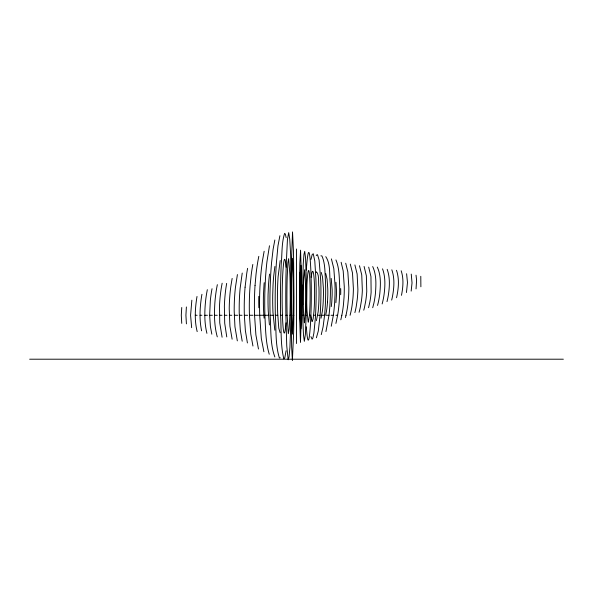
<?xml version="1.0" encoding="UTF-8"?>
<svg xmlns="http://www.w3.org/2000/svg" width="593" height="593" viewBox="0 0 593 593"><rect width="100%" height="100%" fill="white"/><g stroke="black" fill="none" stroke-linecap="round" stroke-linejoin="round"><path stroke-width="0.89" d="M206.913 333.333C204.207 322.466 204.496 311.095 205.689 300.036A76.705 41.844 -90 0 1 207.328 289.695M301.007 298.546L300.985 302.652A28.887 0.927 -90 0 1 300.947 306.566M201.613 330.812C199.241 319.686 199.834 308.145 201.487 296.96A76.779 43.926 90 0 1 201.939 294.298M197.18 331.628C194.289 320.138 195.09 308.049 197.009 296.47M299.761 273.002L299.687 278.821A54.934 1.764 -90 0 0 299.613 289.732L299.598 297.278A52.421 1.683 -90 0 0 299.724 315.261M301.251 315.268L300.97 328.707M291.185 315.268L289.925 347.335L289.065 356.816L288.176 359.758L286.745 345.927L285.878 315.268L287.123 315.268L288.331 333.689L289.176 328.804L289.888 315.268L291.808 315.268L292.453 334.17L293.209 315.268L293.861 315.268L293.809 319.909A81.337 2.609 -90 0 1 293.617 332.992L292.401 360.574L291.645 346.816L291.185 315.268A84.495 2.706 -90 0 1 291.119 294.395L291.163 282.446A85.184 2.728 -90 0 1 291.319 265.508L292.534 231.915L293.528 252.781L293.958 297.234A70.737 2.268 -90 0 1 293.861 315.261M305.195 315.268L305.351 311.34A35.721 2.29 90 0 0 305.595 299.665L305.61 292.208A35.187 2.253 -90 0 0 305.521 285.048L304.609 269.733L303.646 278.918A32.422 2.075 -90 0 0 303.416 285.226L303.312 303.105A33.349 2.135 90 0 0 303.527 312L304.342 322.718A9.481 0.608 -90 0 0 304.498 322.755L305.195 315.268L306.166 315.268L305.388 334.237L304.342 341.309L303.49 335.008L302.726 317.885L302.66 315.268L303.66 315.268M327.521 301.919L327.803 295.24A31.614 7.034 -90 0 0 327.766 288.695L327.084 279.214L325.772 273.536M306.284 270.163C309.109 231.655 310.88 266.087 311.125 278.643A58.27 5.596 90 0 1 311.303 290.57L311.288 298.79A58.218 5.589 -90 0 1 310.888 315.261M309.442 315.268L309.687 311.503A34.891 3.35 -90 0 0 310.08 300.154L310.124 292.868A34.379 3.299 -90 0 0 310.013 285.826C309.954 280.637 308.975 258.578 307.293 278.932A31.674 3.039 -90 0 0 306.937 284.974L306.737 302.801A32.659 3.135 90 0 0 306.996 310.747L308.182 322.051A9.258 0.889 -90 0 0 308.404 322.155L309.442 315.268L310.888 315.268C310.68 323.281 308.575 359.299 306.336 326.78M255.042 285.507L255.961 274.937A79.262 20.103 -90 0 1 257.992 260.594L258.8 256.354M420.882 286.79L420.785 276.301M186.38 306.966L185.92 315.268L186.41 323.867M286.034 322.792C283.906 346.92 282.594 321.984 282.438 315.268L280.6 315.268C281.43 329.752 280.385 344.741 283.839 358.876L284.84 357.646L286.071 350.774M245.079 287.182L246.784 273.114A77.846 24.528 -90 0 1 247.615 268.34M181.754 307.485L181.295 315.268L181.747 323.363M310.999 316.506L311.962 321.391A9.043 1.156 -90 0 0 312.252 321.554L313.156 318.693L313.956 311.659A34.105 4.359 -90 0 0 314.52 300.629L314.601 293.498A33.616 4.299 -90 0 0 314.49 286.582C314.549 283.313 313.393 260.675 311.162 277.294M335.905 302.712L336.379 296.292A30.577 8.702 -90 0 0 336.446 289.962L335.979 282.283M269.556 274.092L269.326 275.871A47.699 9.117 90 0 0 268.518 284.788L268.08 294.358A48.389 9.251 -90 0 0 268.251 311.08L269.43 324.934M416.041 288.895L416.59 280.207L416.027 275.196M316.403 320.65L318.152 311.807A33.356 5.322 -90 0 0 318.901 301.074L319.041 294.098A32.889 5.248 -90 0 0 318.945 287.316C318.159 282.579 319.545 275.219 316.529 271.816L316.254 272.209M274.893 266.465L273.677 276.249A48.196 7.694 90 0 0 273.039 285.396L272.728 294.995A48.796 7.791 -90 0 0 272.98 312.578L274.818 330.197M191.85 300.199L190.59 315.268L191.65 327.692M406.464 292.527L407.48 282.564L406.605 273.729M226.659 283.372L225.948 287.857A77.587 33.66 90 0 0 224.369 306.27L224.71 323.229L226.763 336.935M242.226 273.054L240.135 288.265A78.535 27.122 -90 0 0 239.238 313.252L240.298 329.997L242.203 341.212M411.171 291.096L412.031 282.92L411.253 274.107M321.05 318.204L322.399 311.029A32.793 6.271 90 0 0 323.237 301.503L323.444 294.677A32.222 6.16 -90 0 0 323.37 288.013L322.518 276.946L321.243 272.439M311.014 259.386L312.126 254.708L313.223 253.7L314.794 260.905L315.958 279.926A56.972 7.286 -90 0 1 316.151 291.637L316.091 299.665A56.869 7.272 90 0 1 315.528 315.261M401.476 295.329C403.099 287.279 403.833 278.68 401.179 270.764M222.145 283.209L221.448 287.049A77.12 35.669 -90 0 0 219.506 306.003L219.751 322.874L222.101 337.232M232.145 278.428L230.818 286.478A77.676 31.444 90 0 0 229.232 308.745L229.928 326.239L232.122 339.189M217.349 284.662L217.031 286.241A76.979 37.774 90 0 0 214.836 303.305C214.169 314.512 214.229 325.987 217.283 336.876M269.467 245.769L266.939 261.765A80.848 15.455 -90 0 0 265.56 276.887L264.989 287.887A81.13 15.507 -90 0 0 264.901 315.261M237.415 274.559L235.436 287.368A78.076 29.302 90 0 0 234.198 311.073L234.954 326.728L237.326 340.871M341.842 315.268L340.819 319.827M396.561 297.73C398.518 288.776 399.512 279.133 396.495 270.289M264.144 251.254L262.402 261.157A80.04 17.812 -90 0 0 260.712 275.893L259.971 286.678A80.389 17.886 90 0 0 259.719 315.261M325.853 314.535L326.476 311.206A32.163 7.16 90 0 0 327.521 301.919M274.841 239.995L273.084 249.416L271.594 262.41A81.686 13.039 -90 0 0 270.512 277.917L270.082 289.125A81.856 13.068 90 0 0 270.104 315.261M331.25 326.232L333.348 315.268L331.064 315.268M345.437 317.566L345.993 315.268M335.912 323.415L337.625 315.268L335.905 315.268M368.572 307.7L369.832 302.141A49.604 24.343 90 0 0 371.129 292.216L370.951 276.59L368.69 267.109M377.519 305.425L377.956 303.846A50.227 27.404 -90 0 0 379.765 293.987C380.624 285.048 381.158 275.441 377.304 267.08M279.896 235.74L277.954 245.939L276.36 263.107A82.546 10.555 -90 0 0 275.552 278.984L275.256 290.392A82.568 10.555 -90 0 0 275.345 315.261M280.192 260.512L278.11 276.664A48.7 6.226 90 0 0 277.628 286.034L277.435 294.202A49.026 6.271 -90 0 0 277.717 313.971L278.784 328.181L280.111 332.725M325.942 331.554L329.004 315.268L325.683 315.268M372.715 307.715L373.924 302.986A49.849 25.84 90 0 0 375.465 293.098C376.11 284.255 376.518 274.789 372.708 266.553M321.258 334.637L323.096 326.825L324.586 315.268L321.74 315.268M316.395 337.765L318.308 330.946L320.094 315.268L317.715 315.268M316.217 255.561L317.122 254.642L317.559 254.842L319.108 260.031L320.769 281.164A55.749 8.895 90 0 1 320.939 292.66L320.835 300.495A55.594 8.873 -90 0 1 320.094 315.261M280.281 357.801L279.392 357.942C275.145 344.311 276.316 329.426 275.337 315.268L277.769 315.268M320.902 255.82L321.94 255.946C325.542 264.13 324.786 273.595 325.55 282.35A54.615 10.437 -90 0 1 325.676 293.646L325.505 301.296A54.4 10.4 90 0 1 324.579 315.261M195.297 315.268L197.098 315.268M200.041 315.268L201.887 315.268M204.83 315.268L207.439 315.268M212.035 288.724A76.897 39.864 90 0 0 210.337 300.451L209.648 315.268L212.331 315.268M214.503 315.268L217.268 315.268M219.395 315.268L221.982 315.268M224.317 315.268L227 315.268M229.269 315.268L231.767 315.268M234.265 315.268L237.726 315.268M239.283 315.268L242.018 315.268M245.079 287.19A78.81 24.832 -90 0 0 244.353 315.268L247.674 315.268M252.826 264.456A78.535 22.341 90 0 0 251.321 274.01L250.046 286.263A79.262 22.549 90 0 0 249.445 315.261L252.944 315.268M258.481 315.268L254.553 315.268L255.894 334.875L258.459 348.995M264.1 318.174L263.863 315.268L259.704 315.268L261.328 338.544L263.9 351.753M268.473 315.268L264.886 315.268C265.597 328.277 265.494 341.642 269.237 354.229M273.114 315.268L270.097 315.268C271.171 329.093 269.948 343.836 274.856 356.964M300.073 315.268L300.028 313.171A34.06 1.09 -90 0 1 299.902 303.423L299.939 285.5A33.201 1.067 -90 0 1 300.051 278.925L300.532 269.029L301.014 284.24A36.04 1.156 -90 0 1 301.066 291.526L301.066 299.154A36.588 1.171 -90 0 1 300.955 311.177L300.473 323.459L300.073 315.268L299.561 315.268L300.473 342.428L301.37 315.268L300.77 315.268M313.615 315.268L315.528 315.268L315.372 317.937L313.89 333.133L312.874 337.995L312.081 339.218L310.94 336.631M29.65 359.202L563.35 359.202M325.779 256.65C330.82 264.196 329.219 274.737 330.294 283.498A53.578 11.919 -90 0 1 330.36 294.588L330.108 302.067A53.311 11.86 90 0 1 328.996 315.261M335.934 259.927C339.344 267.992 339.196 277.042 339.656 285.656A51.821 14.743 -90 0 1 339.544 296.381L339.107 303.527A51.413 14.632 -90 0 1 337.625 315.261M331.413 258.896L333.829 268.651L334.993 284.596A52.644 13.35 -90 0 1 334.986 295.499L334.645 302.801A52.31 13.268 -90 0 1 333.34 315.261M364.087 266.45L366.355 275.752L366.756 291.333A49.515 22.905 90 0 1 365.681 301.318L364.406 307.737A48.389 22.378 -90 0 1 363.768 310.191M359.491 265.731L361.745 274.885L362.345 290.444A49.56 21.504 -90 0 1 361.471 300.51L360.359 307.018A48.611 21.089 90 0 1 359.069 312.296M354.896 264.952L357.127 273.973L357.89 289.532A49.745 20.14 90 0 1 357.201 299.702L356.252 306.314A48.945 19.814 90 0 1 354.888 312.6M350.307 264.115L352.494 273.01L353.391 288.606A50.071 18.791 -90 0 1 352.879 298.887L352.072 305.617A49.397 18.539 -90 0 1 350.092 315.261M345.719 263.218L347.846 272.002L348.854 287.657A50.524 17.449 -90 0 1 348.491 298.071L347.817 304.921A49.953 17.256 90 0 1 345.993 315.261M382.537 268.829C385.606 277.131 385.146 286.256 384.027 294.891A50.753 29.035 -90 0 1 382.144 303.935M341.131 262.262L343.191 270.942L344.281 286.671A51.109 16.107 -90 0 1 344.051 297.234L343.495 304.231A50.627 15.952 -90 0 1 341.835 315.261M387.177 269.333C390.238 277.791 389.623 287.071 388.245 295.811A51.421 30.754 90 0 1 386.992 301.622M391.825 269.822C394.871 278.458 394.078 287.909 392.425 296.752A52.236 32.571 -90 0 1 391.662 300.102M252.952 346.038L250.795 334.126L249.431 315.268M211.834 334.207L210.382 326.484L209.648 315.268M247.407 342.962L245.376 330.627L244.346 315.268M286.145 237.63L285.389 234.146L284.61 233.36C281.519 243.093 282.201 253.737 281.245 263.855A83.42 8.013 90 0 0 280.682 280.096L280.489 291.697A83.25 7.991 -90 0 0 280.6 315.261M331.205 278.413L332.124 289.34A31.058 7.879 -90 0 1 332.117 295.774L331.739 302.326A31.592 8.013 90 0 1 331.272 306.596M286.115 267.235C284.21 246.295 282.765 272.862 282.609 277.101A49.219 4.729 -90 0 0 282.275 286.686L282.149 294.929A49.471 4.751 90 0 0 282.438 315.261M263.863 315.268L263.537 309.472A48.181 10.718 -90 0 1 263.44 295.314L264.055 284.203A47.225 10.511 90 0 1 264.196 282.676M300.977 265.264L301.118 270.845A50.85 1.631 -90 0 1 301.281 280.734L301.385 295.499A45.943 1.475 -90 0 1 301.251 315.231M340.686 288.546L340.73 290.563A30.154 9.503 -90 0 1 340.686 294.706M299.724 315.268L299.754 317.537M300.955 287.064L301.014 297.16M296.5 248.993L296.5 343.532M299.569 315.239A53.17 1.705 -90 0 1 299.443 294.869L299.828 263.685L300.562 250.172L301.385 275.953A61.079 1.957 -90 0 1 301.474 288.302L301.481 296.908A61.123 1.957 -90 0 1 301.37 315.261M306.166 315.261A59.641 3.825 -90 0 0 306.418 297.871L306.411 289.458A59.648 3.825 -90 0 0 306.262 277.316L305.565 258.059L304.713 251.358L303.957 254.427L303.245 263.818L302.437 295.255A52.77 3.38 90 0 0 302.667 315.239M302.726 304.817A53.392 3.425 90 0 1 302.667 298.19L302.675 290.496A55.979 3.588 -90 0 1 302.719 285.181M254.567 315.261A79.632 20.199 -90 0 1 255.034 285.507M258.852 307.752A47.818 12.127 -90 0 1 258.822 296.389M291.185 315.261A69.574 4.455 90 0 0 291.393 298.65L290.622 254.241L289.732 239.061L288.702 232.626L287.427 239.609L286.234 264.648A84.302 5.404 -90 0 0 285.885 281.252L285.782 293.031A83.895 5.374 -90 0 0 285.885 315.261M289.888 315.231A43.689 2.802 90 0 0 290.229 297.642L290.125 283.75A45.824 2.935 -90 0 0 289.881 274.27L288.635 258.674L287.887 262.795L287.182 277.576A49.738 3.187 -90 0 0 286.975 287.368L286.916 294.313A49.871 3.195 -90 0 0 287.123 315.254M291.808 315.254A50.457 1.616 -90 0 1 291.697 295.121L291.719 288.072A50.257 1.609 -90 0 1 291.808 278.08L292.527 258.259L293.172 273.373A46.298 1.482 -90 0 1 293.305 282.831L293.365 298.005A44.683 1.431 90 0 1 293.209 315.239"/></g></svg>
